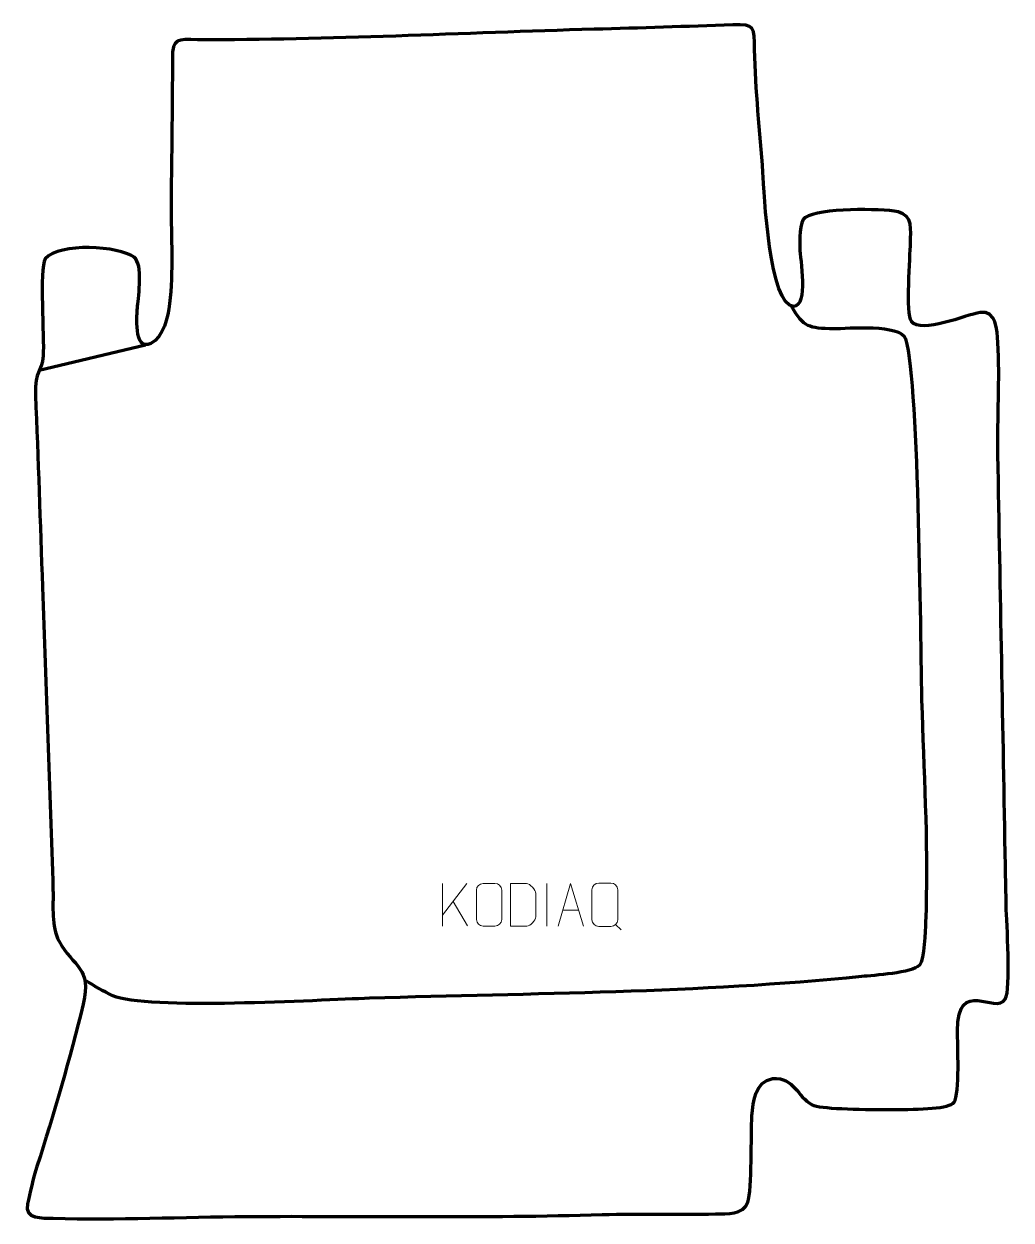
# Model space of a CAD drawing. Header units: millimetres. Extents: x -290 to 290, y -351 to 351.
import ezdxf

# ---------------------------------------------------------------- set-up
doc = ezdxf.new("R2010")
doc.units = ezdxf.units.MM
doc.header["$MEASUREMENT"] = 0
doc.layers.add('layer 1', color=7, linetype='Continuous')
doc.layers.add('layer 2', color=7, linetype='Continuous')

msp = doc.modelspace()

# ---------------------------------------------------------------- linework, layer by layer
at = {"layer": 'layer 1', "color": 140, "lineweight": 158}
msp.add_open_spline([(160.641, 185.4673), (168.1193, 172.6974), (170.7879, 172.6908), (185.7178, 172.1021), (185.7178, 172.1021), (193.5142, 172.303), (225.1901, 175.0321), (227.8177, 166.0383), (227.8177, 166.0383), (236.0664, 137.8044), (236.2797, -16.8873), (237.4856, -53.9428), (237.4856, -53.9428), (238.8476, -94.154), (241.2193, -136.4644), (239.5851, -176.5159), (239.5851, -176.5159), (239.4074, -180.8716), (238.9282, -198.5423), (236.0962, -201.6377), (236.0962, -201.6377), (231.8226, -206.3087), (209.1466, -207.5906), (201.9131, -208.3343), (201.9131, -208.3343), (106.3346, -218.1607), (9.001, -218.102), (-87.0274, -221.1142), (-87.0274, -221.1142), (-116.8062, -222.054), (-218.4624, -228.3134), (-237.7062, -219.6365), (-237.7062, -219.6365), (-243.2086, -217.1555), (-248.9136, -213.5882), (-254.1764, -210.5485)], degree=3, knots=[0, 0, 0, 0, 0.1, 0.1, 0.1, 0.1, 0.2, 0.2, 0.2, 0.2, 0.3, 0.3, 0.3, 0.3, 0.4, 0.4, 0.4, 0.4, 0.5, 0.5, 0.5, 0.5, 0.6, 0.6, 0.6, 0.6, 0.7, 0.7, 0.7, 0.7, 0.8, 0.8, 0.8, 0.8, 1, 1, 1, 1], dxfattribs=at)
msp.add_open_spline([(-280.9556, 147.6403), (-280.9556, 147.6403), (-218.5243, 162.6743), (-218.5243, 162.6743)], degree=3, dxfattribs=at)
at = {"layer": 'layer 1', "color": 250, "lineweight": 9}
for points in [[(-44.1324, -153.7386), (-44.1324, -153.7386), (-44.1324, -178.6922), (-44.1324, -178.6922)], [(-29.7562, -153.7386), (-29.7562, -153.7386), (-44.1324, -172.3783), (-44.1324, -172.3783)], [(17.2184, -153.7283), (17.2184, -153.7283), (17.2184, -178.7024), (17.2184, -178.7024)], [(-29.4309, -178.5964), (-29.4309, -178.5964), (-37.9014, -164.2828), (-37.9014, -164.2828)], [(26.4706, -169.4427), (26.4706, -169.4427), (35.9663, -169.4427), (35.9663, -169.4427)], [(57.5653, -177.763), (57.5653, -177.763), (60.7755, -180.9699), (60.7755, -180.9699)]]:
    msp.add_open_spline(points, degree=3, dxfattribs=at)
for points, knots in [([(-20.3012, -153.7389), (-17.9755, -153.7389), (-15.6494, -153.7389), (-13.3233, -153.7389), (-13.3233, -153.7389), (-11.3767, -153.7033), (-9.3853, -155.1949), (-9.3586, -157.6325), (-9.3586, -157.6325), (-9.359, -163.3794), (-9.359, -169.1267), (-9.3586, -174.8744), (-9.3586, -174.8744), (-9.4984, -177.1978), (-11.1756, -178.6774), (-13.3233, -178.6882), (-13.3233, -178.6882), (-15.6552, -178.6878), (-17.9871, -178.6878), (-20.3186, -178.6882), (-20.3186, -178.6882), (-22.2436, -178.7936), (-24.2157, -176.9091), (-24.2045, -174.8918), (-24.2045, -174.8918), (-24.2042, -169.1217), (-24.2042, -163.352), (-24.2045, -157.5827), (-24.2045, -157.5827), (-24.2003, -155.4446), (-22.4536, -153.7254), (-20.3012, -153.7389)], [0, 0, 0, 0, 0.11111111, 0.11111111, 0.11111111, 0.11111111, 0.22222222, 0.22222222, 0.22222222, 0.22222222, 0.33333333, 0.33333333, 0.33333333, 0.33333333, 0.44444444, 0.44444444, 0.44444444, 0.44444444, 0.55555556, 0.55555556, 0.55555556, 0.55555556, 0.66666667, 0.66666667, 0.66666667, 0.66666667, 0.77777778, 0.77777778, 0.77777778, 0.77777778, 1, 1, 1, 1]), ([(-4.1739, -178.664), (-1.8421, -178.6636), (3.1081, -178.6876), (5.4396, -178.6879), (5.4396, -178.6879), (7.3646, -178.7933), (10.6832, -175.2517), (10.672, -173.2344), (10.672, -173.2344), (10.6716, -167.4643), (10.6716, -165.2946), (10.672, -159.5253), (10.672, -159.5253), (10.6677, -157.3872), (7.2932, -153.7271), (5.1408, -153.7406), (5.1408, -153.7406), (2.8151, -153.7406), (-1.9092, -153.7406), (-4.2353, -153.7406), (-4.2353, -153.7406), (-4.2349, -159.4875), (-4.1736, -172.9167), (-4.1739, -178.664)], [0, 0, 0, 0, 0.14285714, 0.14285714, 0.14285714, 0.14285714, 0.28571429, 0.28571429, 0.28571429, 0.28571429, 0.42857143, 0.42857143, 0.42857143, 0.42857143, 0.57142857, 0.57142857, 0.57142857, 0.57142857, 0.71428571, 0.71428571, 0.71428571, 0.71428571, 1, 1, 1, 1]), ([(23.748, -178.6921), (23.748, -178.6921), (31.119, -153.7386), (31.119, -153.7386), (31.119, -153.7386), (31.119, -153.7386), (38.6889, -178.6921), (38.6889, -178.6921)], [0, 0, 0, 0, 0.33333333, 0.33333333, 0.33333333, 0.33333333, 1, 1, 1, 1]), ([(47.6352, -153.4616), (50.003, -153.4616), (52.371, -153.4616), (54.739, -153.4616), (54.739, -153.4616), (56.7208, -153.4254), (58.7481, -154.9439), (58.7752, -157.4255), (58.7752, -157.4255), (58.7749, -163.2761), (58.7749, -169.127), (58.7752, -174.9784), (58.7752, -174.9784), (58.633, -177.3437), (56.9255, -178.85), (54.739, -178.861), (54.739, -178.861), (52.365, -178.8605), (49.9912, -178.8605), (47.6177, -178.861), (47.6177, -178.861), (45.6578, -178.9682), (43.65, -177.0497), (43.6615, -174.996), (43.6615, -174.996), (43.6618, -169.122), (43.6618, -163.2482), (43.6615, -157.3748), (43.6615, -157.3748), (43.6658, -155.1982), (45.444, -153.4479), (47.6352, -153.4616)], [0, 0, 0, 0, 0.11111111, 0.11111111, 0.11111111, 0.11111111, 0.22222222, 0.22222222, 0.22222222, 0.22222222, 0.33333333, 0.33333333, 0.33333333, 0.33333333, 0.44444444, 0.44444444, 0.44444444, 0.44444444, 0.55555556, 0.55555556, 0.55555556, 0.55555556, 0.66666667, 0.66666667, 0.66666667, 0.66666667, 0.77777778, 0.77777778, 0.77777778, 0.77777778, 1, 1, 1, 1])]:
    msp.add_open_spline(points, degree=3, knots=knots, dxfattribs=at)
at = {"layer": 'layer 2', "color": 242, "lineweight": 158}
msp.add_open_spline([(-203.5275, 253.8812), (-203.1221, 278.9352), (-202.7828, 303.9782), (-202.7953, 329.0364), (-202.7953, 329.0364), (-202.7953, 329.0364), (-202.7966, 330.545), (-202.7966, 330.545), (-202.7966, 330.545), (-202.8114, 343.0554), (-199.8197, 341.8389), (-187.9434, 341.774), (-187.9434, 341.774), (-111.3873, 341.3551), (-31.8701, 345.8079), (44.9571, 347.9071), (44.9571, 347.9071), (72.133, 348.6495), (99.2613, 349.4648), (126.4301, 350.5187), (126.4301, 350.5187), (139.5949, 351.0293), (138.7921, 349.0724), (139.1155, 335.9417), (139.1155, 335.9417), (139.6968, 312.3348), (142.2571, 287.5252), (144.0664, 263.8787), (144.0664, 263.8787), (144.6557, 252.3047), (147.8845, 185.0056), (162.221, 185.1479), (162.221, 185.1479), (170.6893, 185.232), (165.8913, 213.2269), (165.7019, 219.4109), (165.7019, 219.4109), (165.5876, 223.1416), (165.4305, 235.1837), (168.9265, 237.4362), (168.9265, 237.4362), (177.2504, 242.7993), (213.0444, 242.7951), (223.4019, 240.7326), (223.4019, 240.7326), (232.3474, 238.4527), (230.8016, 230.0656), (230.7183, 222.2983), (230.7183, 222.2983), (230.4559, 214.9646), (228.0529, 180.4086), (231.2156, 176.3322), (231.2156, 176.3322), (237.0297, 168.8385), (263.2236, 180.2203), (271.5947, 181.6318), (271.5947, 181.6318), (281.4282, 182.8586), (281.5496, 171.3825), (281.9965, 164.026), (281.9965, 164.026), (283.3374, 141.9489), (281.6355, 119.9855), (282.0506, 97.9193), (282.0506, 97.9193), (283.5692, 17.552), (285.0159, -62.8175), (286.4982, -143.1855), (286.4982, -143.1855), (286.6455, -151.1728), (286.7928, -159.16), (286.9401, -167.1473), (286.9401, -167.1473), (287.1605, -176.2758), (289.7983, -216.0236), (286.4197, -221.5605), (286.4197, -221.5605), (280.5445, -231.1892), (258.3402, -207.9913), (258.3508, -240.2701), (258.3508, -240.2701), (258.3532, -247.7641), (259.7594, -277.5267), (256.3144, -282.1507), (256.3144, -282.1507), (253.4872, -285.9453), (237.2477, -286.3605), (219.1826, -286.4108), (219.1826, -286.4108), (199.3814, -286.4659), (177.5595, -285.8699), (172.9605, -283.6893), (172.9605, -283.6893), (164.0223, -278.6957), (162.5161, -267.5644), (149.836, -268.1584), (149.836, -268.1584), (139.5235, -270.2732), (138.1889, -281.1837), (137.5915, -290.1371), (137.5915, -290.1371), (136.8698, -300.9543), (137.8899, -333.3661), (135.1567, -340.8636), (135.1567, -340.8636), (132.4226, -348.3638), (123.1562, -347.567), (116.1663, -347.7284), (116.1663, -347.7284), (94.0511, -348.2392), (71.8092, -347.5058), (49.645, -348.0579), (49.645, -348.0579), (-19.2368, -350.2695), (-89.8787, -348.833), (-159.0391, -349.1912), (-159.0391, -349.1912), (-196.7986, -349.4344), (-235.169, -351.3291), (-272.8431, -350.2719), (-272.8431, -350.2719), (-278.9024, -350.1019), (-289.9732, -350.8794), (-287.8676, -341.7407), (-287.8676, -341.7407), (-286.5367, -335.9644), (-284.4741, -326.3165), (-282.3804, -319.8891), (-282.3804, -319.8891), (-272.4063, -289.1875), (-262.7426, -255.9061), (-255.1808, -224.5387), (-255.1808, -224.5387), (-249.9271, -202.746), (-260.8017, -203.3127), (-269.5048, -187.2938), (-269.5048, -187.2938), (-273.9309, -179.147), (-272.668, -166.8128), (-272.9239, -157.4868), (-272.9239, -157.4868), (-274.5507, -98.1869), (-277.2072, -38.9188), (-279.1219, 20.3726), (-279.1219, 20.3726), (-280.3308, 57.9392), (-281.6755, 95.494), (-283.1933, 133.0494), (-283.1933, 133.0494), (-283.8066, 148.2221), (-279.5747, 145.8198), (-278.6768, 156.0967), (-278.6768, 156.0967), (-277.9162, 166.8194), (-281.1174, 206.8228), (-277.4627, 213.1064), (-277.4627, 213.1064), (-269.2038, 222.742), (-234.1005, 220.7871), (-225.2291, 213.9813), (-225.2291, 213.9813), (-219.8462, 209.8517), (-222.7429, 191.4603), (-223.1919, 185.3261), (-223.1919, 185.3261), (-223.5079, 181.0081), (-225.831, 158.2847), (-215.473, 163.412), (-215.473, 163.412), (-207.9361, 167.1429), (-205.3999, 179.0928), (-204.4864, 186.652), (-204.4864, 186.652), (-202.1944, 205.6179), (-203.4959, 225.6968), (-203.5753, 244.8178), (-203.5753, 244.8178), (-203.5664, 247.8392), (-203.55, 250.8599), (-203.5275, 253.8812)], degree=3, knots=[0, 0, 0, 0, 0.02173913, 0.02173913, 0.02173913, 0.02173913, 0.04347826, 0.04347826, 0.04347826, 0.04347826, 0.06521739, 0.06521739, 0.06521739, 0.06521739, 0.08695652, 0.08695652, 0.08695652, 0.08695652, 0.10869565, 0.10869565, 0.10869565, 0.10869565, 0.13043478, 0.13043478, 0.13043478, 0.13043478, 0.15217391, 0.15217391, 0.15217391, 0.15217391, 0.17391304, 0.17391304, 0.17391304, 0.17391304, 0.19565217, 0.19565217, 0.19565217, 0.19565217, 0.2173913, 0.2173913, 0.2173913, 0.2173913, 0.23913043, 0.23913043, 0.23913043, 0.23913043, 0.26086957, 0.26086957, 0.26086957, 0.26086957, 0.2826087, 0.2826087, 0.2826087, 0.2826087, 0.30434783, 0.30434783, 0.30434783, 0.30434783, 0.32608696, 0.32608696, 0.32608696, 0.32608696, 0.34782609, 0.34782609, 0.34782609, 0.34782609, 0.36956522, 0.36956522, 0.36956522, 0.36956522, 0.39130435, 0.39130435, 0.39130435, 0.39130435, 0.41304348, 0.41304348, 0.41304348, 0.41304348, 0.43478261, 0.43478261, 0.43478261, 0.43478261, 0.45652174, 0.45652174, 0.45652174, 0.45652174, 0.47826087, 0.47826087, 0.47826087, 0.47826087, 0.5, 0.5, 0.5, 0.5, 0.52173913, 0.52173913, 0.52173913, 0.52173913, 0.54347826, 0.54347826, 0.54347826, 0.54347826, 0.56521739, 0.56521739, 0.56521739, 0.56521739, 0.58695652, 0.58695652, 0.58695652, 0.58695652, 0.60869565, 0.60869565, 0.60869565, 0.60869565, 0.63043478, 0.63043478, 0.63043478, 0.63043478, 0.65217391, 0.65217391, 0.65217391, 0.65217391, 0.67391304, 0.67391304, 0.67391304, 0.67391304, 0.69565217, 0.69565217, 0.69565217, 0.69565217, 0.7173913, 0.7173913, 0.7173913, 0.7173913, 0.73913043, 0.73913043, 0.73913043, 0.73913043, 0.76086957, 0.76086957, 0.76086957, 0.76086957, 0.7826087, 0.7826087, 0.7826087, 0.7826087, 0.80434783, 0.80434783, 0.80434783, 0.80434783, 0.82608696, 0.82608696, 0.82608696, 0.82608696, 0.84782609, 0.84782609, 0.84782609, 0.84782609, 0.86956522, 0.86956522, 0.86956522, 0.86956522, 0.89130435, 0.89130435, 0.89130435, 0.89130435, 0.91304348, 0.91304348, 0.91304348, 0.91304348, 0.93478261, 0.93478261, 0.93478261, 0.93478261, 0.95652174, 0.95652174, 0.95652174, 0.95652174, 1, 1, 1, 1], dxfattribs=at)

doc.saveas('drawing.dxf')
